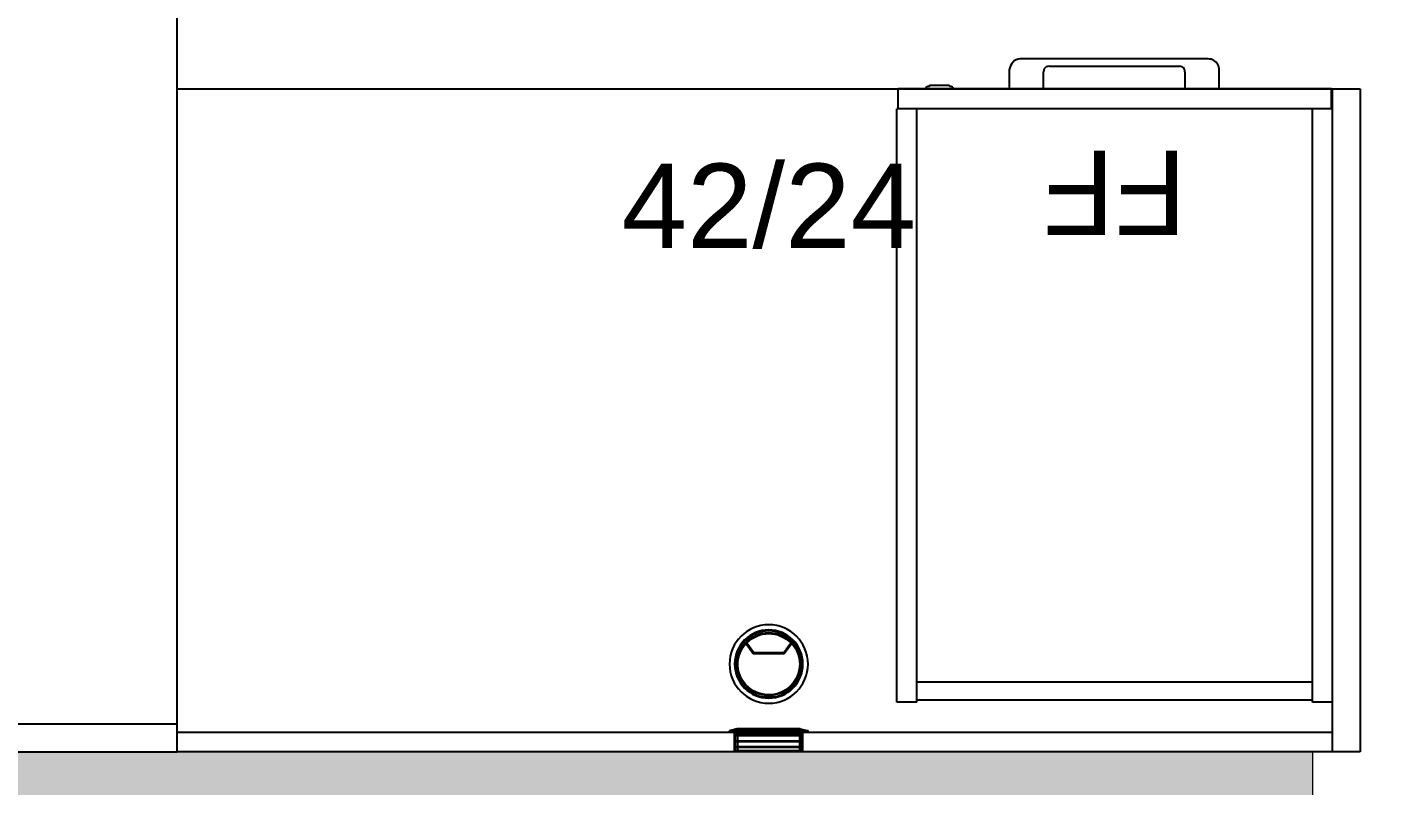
# Model space of a CAD drawing. Header units: inches. Extents: x 14 to 610, y 9 to 600.
# Drawn here: x 283.73 to 332.32, y 252.22 to 279.23 of the extents above; entities that cross this region are included whole.
import ezdxf
from ezdxf.enums import TextEntityAlignment as Align

# ---------------------------------------------------------------- set-up
doc = ezdxf.new("R2010")
doc.units = ezdxf.units.IN
doc.header["$MEASUREMENT"] = 0
doc.layers.add('A-FURN', color=7, linetype='Continuous')
doc.layers.add('WALLS', color=30, linetype='Continuous')
doc.styles.get("Standard").update_dxf_attribs({"font": 'arial.ttf'})
doc.dimstyles.new("Jon's Style", dxfattribs={"dimscale": 0, "dimtxt": 4, "dimasz": 6, "dimexe": 1, "dimexo": 2, "dimgap": 2, "dimtad": 0, "dimtih": 1, "dimtoh": 1, "dimdec": 4, "dimzin": 3, "dimdsep": 46, "dimlunit": 4, "dimtxsty": 'Standard', "dimcen": 0.09, "dimadec": 0, "dimazin": 0, "dimtfac": 1, "dimtdec": 4, "dimtofl": 0, "dimtmove": 0, "dimatfit": 3, "dimfxl": 1, "dimtolj": 1, "dimtzin": 0, "dimarcsym": 0})

# ---------------------------------------------------------------- blocks, each defined once
blk = doc.blocks.new('*D49')
at = {"layer": 'A-FURN', "color": 0, "lineweight": -2, "transparency": 16777216}
for p, q in [((254.53, 251.421), (254.53, 241.807)), ((329.502, 251.421), (329.502, 241.807)), ((260.53, 242.807), (284.689, 242.807)), ((323.502, 242.807), (299.344, 242.807))]:
    blk.add_line(p, q, dxfattribs=at)
at = {"layer": 'A-FURN', "color": 0, "transparency": 16777216}
for points in [[(260.53, 243.807), (260.53, 241.807), (254.53, 242.807)], [(323.502, 243.807), (323.502, 241.807), (329.502, 242.807)]]:
    blk.add_solid(points, dxfattribs=at)
at = {"layer": 'Defpoints', "color": 0, "transparency": 16777216}
for p in [(254.53, 253.421), (329.502, 253.421), (329.502, 242.807)]:
    blk.add_point(p, dxfattribs=at)
at = {"layer": 'A-FURN', "color": 0, "transparency": 16777216, "insert": (292.016, 242.807), "char_height": 4, "attachment_point": 5}
blk.add_mtext('\\A1;6\'-3"', dxfattribs=at)
blk = doc.blocks.new('P_5CLDS7230HW')
at = {"layer": 'A-FURN', "color": 5}
for p, q in [((71.654, 0), (0, 0)), ((0, 0), (0, -29.546)), ((0.984, -29.546), (0.984, 0)), ((70.669, 0), (70.669, -29.546)), ((71.654, -29.546), (71.654, 0)), ((70.669, -3.15), (0.984, -3.15)), ((0.984, -3.15), (0.984, -3.858)), ((70.669, -3.858), (70.669, -3.15)), ((0.984, -3.858), (70.669, -3.858)), ((1.722, -6.059), (2.002, -5.679)), ((1.773, -6.056), (2.022, -5.719)), ((2.002, -5.679), (3.104, -5.679)), ((2.022, -5.719), (3.084, -5.719)), ((3.084, -5.719), (3.333, -6.056)), ((3.104, -5.679), (3.384, -6.059)), ((68.269, -6.059), (68.549, -5.679)), ((68.321, -6.056), (68.569, -5.719)), ((68.549, -5.679), (69.652, -5.679)), ((68.569, -5.719), (69.632, -5.719)), ((69.632, -5.719), (69.881, -6.056)), ((69.652, -5.679), (69.932, -6.059)), ((0, -29.546), (71.654, -29.546))]:
    blk.add_line(p, q, dxfattribs=at)
for centre, radius in [((2.553, -5.305), 1.398), ((2.553, -5.305), 1.215), ((2.553, -5.305), 1.201), ((2.553, -5.305), 1.181), ((69.101, -5.305), 1.398), ((69.101, -5.305), 1.215), ((69.101, -5.305), 1.201), ((69.101, -5.305), 1.181)]:
    blk.add_circle(centre, radius, dxfattribs=at)
for centre, radius, start, end in [((2.553, -5.305), 1.122, 317.7888, 222.2112), ((2.553, -5.305), 1.102, 0, 222.0048), ((69.101, -5.305), 1.122, 317.7888, 222.2112), ((69.101, -5.305), 1.102, 0, 222.0048), ((2.553, -5.305), 1.102, 317.9952, 0), ((69.101, -5.305), 1.102, 317.9952, 0), ((2.553, -5.305), 1.122, 222.2112, 317.7888), ((2.553, -5.305), 1.102, 222.0048, 317.9952), ((2.553, -5.305), 1.083, 223.9116, 316.0884), ((69.101, -5.305), 1.122, 222.2112, 317.7888), ((69.101, -5.305), 1.102, 222.0048, 317.9952), ((69.101, -5.305), 1.083, 223.9116, 316.0884)]:
    blk.add_arc(centre, radius, start, end, dxfattribs=at)
blk.add_text('72/30', height=3, dxfattribs=at).set_placement((35.827, -26.15), align=Align.MIDDLE_CENTER)
blk.add_attdef('CAPTG', text='', height=2.5, dxfattribs=at).set_placement((-7342.095, 217.775, -0.512), align=Align.CENTER)
at = {"layer": 'A-FURN', "color": 5, "flags": 1}
for tag in ['CAPPN', 'CAPPD', 'CAPMG', 'CAPMC', 'CAPGC', 'CAPALIAS1', 'CAPALIAS2', 'CAPALIAS3', 'CAPBLDG', 'CAPFLOOR', 'CAPDEPT', 'CAPPERSON', 'CAPPL', 'CAPQT', 'CAPDH']:
    blk.add_attdef(tag, (0, 0), '', height=0.001, dxfattribs=at)
blk = doc.blocks.new('P_5CLRS42HW')
at = {"layer": 'A-FURN', "color": 5}
for p, q in [((42.126, 0), (0, 0)), ((0, 0), (0, -23.622)), ((19.848, 0), (19.848, -0.709)), ((22.278, 0), (22.278, -0.709)), ((41.142, 0), (41.142, -23.622)), ((42.126, -23.622), (42.126, 0)), ((19.882, -0.041), (19.882, -0.157)), ((22.244, -0.041), (19.882, -0.041)), ((22.244, -0.157), (19.882, -0.157)), ((19.882, -0.196), (19.882, -0.359)), ((19.882, -0.196), (22.244, -0.196)), ((22.244, -0.359), (19.882, -0.359)), ((19.882, -0.398), (19.882, -0.59)), ((19.882, -0.398), (22.244, -0.398)), ((19.961, -0.041), (19.961, -0.71)), ((22.165, -0.041), (22.165, -0.71)), ((22.244, -0.041), (22.244, -0.157)), ((22.244, -0.196), (22.244, -0.359)), ((22.244, -0.398), (22.244, -0.59)), ((0, -0.709), (41.142, -0.709)), ((19.665, -0.71), (19.665, -0.75)), ((22.461, -0.71), (19.665, -0.71)), ((19.941, -0.828), (19.665, -0.75)), ((22.461, -0.75), (19.665, -0.75)), ((19.882, -0.59), (22.244, -0.59)), ((19.882, -0.629), (19.882, -0.71)), ((22.244, -0.629), (19.882, -0.629)), ((22.185, -0.828), (19.941, -0.828)), ((20.232, -0.71), (20.232, -0.828)), ((20.283, -0.71), (20.283, -0.828)), ((20.512, -0.71), (20.512, -0.828)), ((20.532, -0.71), (20.532, -0.828)), ((21.594, -0.71), (21.594, -0.828)), ((21.614, -0.71), (21.614, -0.828)), ((21.843, -0.71), (21.843, -0.828)), ((21.894, -0.71), (21.894, -0.828)), ((22.185, -0.828), (22.461, -0.75)), ((22.244, -0.629), (22.244, -0.71)), ((22.461, -0.71), (22.461, -0.75)), ((20.232, -3.886), (20.512, -3.506)), ((20.283, -3.883), (20.532, -3.545)), ((20.512, -3.506), (21.614, -3.506)), ((20.532, -3.545), (21.594, -3.545)), ((21.594, -3.545), (21.843, -3.883)), ((21.614, -3.506), (21.894, -3.886)), ((0, -23.622), (42.126, -23.622))]:
    blk.add_line(p, q, dxfattribs=at)
for radius in [1.398, 1.215, 1.201, 1.181]:
    blk.add_circle((21.063, -3.132), radius, dxfattribs=at)
for centre, radius, start, end in [((19.882, -0.176), 0.0197, 90, 270), ((19.882, -0.379), 0.0197, 90, 270), ((22.244, -0.176), 0.0197, 270, 90), ((22.244, -0.379), 0.0197, 270, 90), ((19.882, -0.609), 0.0197, 90, 270), ((22.244, -0.609), 0.0197, 270, 90), ((21.063, -3.132), 1.122, 317.7888, 222.2112), ((21.063, -3.132), 1.102, 0, 222.0048), ((21.063, -3.132), 1.102, 317.9952, 0), ((21.063, -3.132), 1.122, 222.2112, 317.7888), ((21.063, -3.132), 1.102, 222.0048, 317.9952), ((21.063, -3.132), 1.083, 223.9116, 316.0884)]:
    blk.add_arc(centre, radius, start, end, dxfattribs=at)
at = {"layer": 'A-FURN', "color": 5, "flags": 1}
for tag in ['CAPPN', 'CAPPD', 'CAPMG', 'CAPMC', 'CAPGC', 'CAPALIAS1', 'CAPALIAS2', 'CAPALIAS3', 'CAPBLDG', 'CAPFLOOR', 'CAPDEPT', 'CAPPERSON', 'CAPPL', 'CAPQT', 'CAPDH']:
    blk.add_attdef(tag, (0, 0), '', height=0.001, dxfattribs=at)
at = {"layer": 'A-FURN', "color": 5}
blk.add_attdef('CAPTG', text='', height=3, dxfattribs=at).set_placement((21.063, -20.622), align=Align.CENTER)
blk = doc.blocks.new('P_5CLFF22HW')
at = {"layer": 'A-FURN', "color": 5}
for p, q in [((0, 21.85), (0, 0.709)), ((0, 21.85), (0.709, 21.85)), ((0.709, 21.85), (0.709, 0.709)), ((0.709, 21.772), (14.803, 21.772)), ((14.803, 21.85), (15.512, 21.85)), ((14.803, 21.85), (14.803, 0.709)), ((15.512, 21.85), (15.512, 0.709)), ((0.709, 21.142), (14.803, 21.142)), ((0, 0.709), (15.512, 0.709)), ((0.039, 0.709), (0.039, 0)), ((15.472, 0.709), (15.472, 0)), ((0.039, 0), (15.472, 0)), ((4.035, 0), (4.035, -0.669)), ((5.256, -0.608), (5.256, 0)), ((10.295, 0), (10.295, -0.608)), ((11.516, -0.669), (11.516, 0)), ((13.587, -0.079), (13.647, -0.079)), ((13.647, -0.106), (13.647, -0.079)), ((13.663, -0.122), (14.34, -0.122)), ((14.356, -0.079), (14.413, -0.079)), ((14.356, -0.106), (14.356, -0.079)), ((10.098, -0.804), (5.453, -0.804)), ((4.429, -1.063), (11.122, -1.063))]:
    blk.add_line(p, q, dxfattribs=at)
blk.add_lwpolyline([(13.508, 0), (14.492, 0)], dxfattribs=at)
for centre, radius, start, end in [((13.587, 0), 0.0787, 180, 270), ((14.413, 0), 0.0787, 270, 0), ((13.663, -0.106), 0.0157, 180, 270), ((14.34, -0.106), 0.0157, 270, 0), ((4.429, -0.669), 0.394, 180, 240), ((5.453, -0.608), 0.197, 180, 240), ((5.453, -0.608), 0.197, 240, 270), ((10.098, -0.608), 0.197, 270, 300), ((10.098, -0.608), 0.197, 300, 360), ((11.122, -0.711), 0.352, 270, 319.7922), ((10.962, -0.576), 0.561, 319.7922, 350.4156), ((4.429, -0.669), 0.394, 240, 270)]:
    blk.add_arc(centre, radius, start, end, dxfattribs=at)
blk.add_text('FF', height=3, dxfattribs=at).set_placement((7.756, 3.709), align=Align.MIDDLE_CENTER)
blk.add_attdef('CAPTG', text='', height=2.5, dxfattribs=at).set_placement((-7278.582, 876.346, -0.512), align=Align.CENTER)
at = {"layer": 'A-FURN', "color": 5, "flags": 1}
for tag in ['CAPPN', 'CAPPD', 'CAPMG', 'CAPMC', 'CAPGC', 'CAPALIAS1', 'CAPALIAS2', 'CAPALIAS3', 'CAPBLDG', 'CAPFLOOR', 'CAPDEPT', 'CAPPERSON', 'CAPPL', 'CAPQT', 'CAPDH']:
    blk.add_attdef(tag, (0, 0), '', height=0.001, dxfattribs=at)

msp = doc.modelspace()

# ---------------------------------------------------------------- linework, layer by layer
at = {"layer": 'WALLS', "lineweight": 18}
msp.add_lwpolyline([(254.52994, 202.43951), (254.52994, 211.4362), (259.5281, 211.4362), (259.5281, 207.43767), (324.50417, 207.43767), (324.50417, 248.42258), (259.5281, 248.42258), (259.5281, 243.42442), (254.52994, 243.42442), (254.52994, 253.42073), (329.50233, 253.42073), (329.50233, 207.43767), (503.50074, 207.43767), (503.50074, 371.37729), (417.53241, 371.37729), (417.53241, 376.37545), (503.50074, 376.37545), (503.50074, 432.35483)], dxfattribs=at)
at = {"layer": 'WALLS', "transparency": 33554559}
for points in [[(329.50233, 253.42073), (254.52994, 253.42073), (329.50233, 248.42258)], [(254.52994, 253.42073), (329.50233, 248.42258), (254.52994, 248.42258)]]:
    msp.add_solid(points, dxfattribs=at)

# ---------------------------------------------------------------- block references
at = {"layer": 'A-FURN'}
for name, p, rotation in [('P_5CLDS7230HW', (259.52994, 253.42073), 90), ('P_5CLFF22HW', (330.21794, 277.04279), 179.9999999998546)]:
    msp.add_blockref(name, p, dxfattribs=dict(at, rotation=rotation))
ref = msp.add_blockref('P_5CLRS42HW', (289.07619, 253.42073), dxfattribs=dict(at, xscale=-1, rotation=180))
ref.add_attrib('CAPTG', '42/24', dxfattribs={"color": 5, "height": 3}).set_placement((310.13919, 271.37522), align=Align.CENTER)

# ---------------------------------------------------------------- dimensions: what is measured, and where the dimension line sits
dim = msp.add_linear_dim(base=(329.50233, 242.8066), p1=(254.52994, 253.42073), p2=(329.50233, 253.42073), dimstyle="Jon's Style", override={"dimscale": 1}, dxfattribs=at)
dim.commit()
dim.dimension.update_dxf_attribs({"geometry": '*D49', "text_midpoint": (292.01614, 242.8066), "dimtype": 160})

doc.saveas('drawing.dxf')
